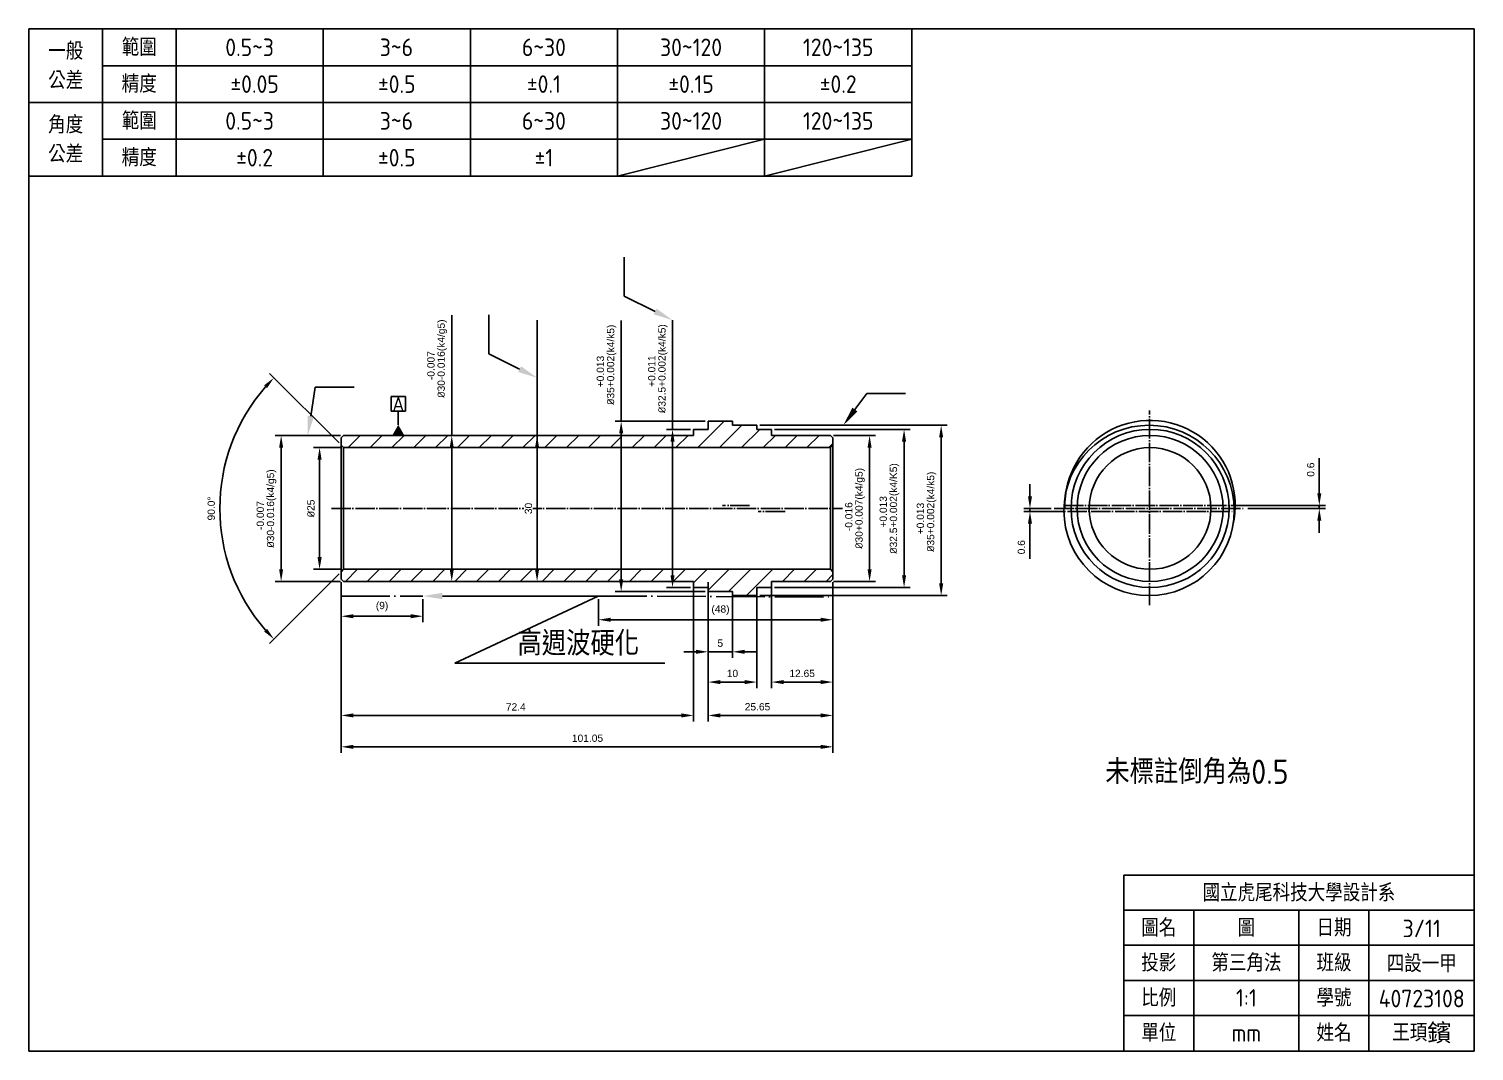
# Model space of a CAD drawing. Header units: millimetres. Extents: x -1183 to 2432, y -404 to 1213.
# Drawn here: x -501.5 to -204.5, y -404.1 to -194.1 of the extents above; entities that cross this region are included whole.
import ezdxf
from ezdxf import colors
from ezdxf.entities.mleader import LeaderData, LeaderLine
from ezdxf.math import Vec2, Vec3

# ---------------------------------------------------------------- set-up
doc = ezdxf.new("R2010")
doc.units = ezdxf.units.MM
doc.linetypes.add('c10', pattern=[12, 10, -1, 0, -1])
for name, color, linetype in [('中心線', 1, 'c10'), ('文字', 2, 'Continuous'), ('標註', 3, 'Continuous'), ('標註線', 3, 'Continuous'), ('細實線', 4, 'Continuous')]:
    doc.layers.add(name, color=color, linetype=linetype)
doc.styles.get("Standard").update_dxf_attribs({"font": 'isocp.shx', "height": 5, "bigfont": 'chineset.shx'})
doc.styles.add('可註解', font='arial.ttf')
doc.dimstyles.new('ISO-25', dxfattribs={"dimtxt": 1.5, "dimasz": 2.5, "dimexe": 1.25, "dimexo": 0.625, "dimgap": 1, "dimtad": 1, "dimdec": 3, "dimdsep": 46, "dimtxsty": '可註解', "dimcen": 2.5, "dimclrd": 3, "dimclre": 3, "dimclrt": 3, "dimadec": 1, "dimazin": 0, "dimtfac": 1, "dimtdec": 3, "dimtmove": 0, "dimatfit": 3, "dimfxl": 1, "dimtfill": 1, "dimtfillclr": 256, "dimarcsym": 0})
pattern_1 = [(45, (-501.537, -404.1482), (-2.245064, 2.245064), [])]

# ---------------------------------------------------------------- blocks, each defined once
blk = doc.blocks.new('*D181')
at = {"layer": '標註線', "color": 3, "lineweight": -2, "transparency": 16777216}
for p, q in [((-295.81, -290.17), (-295.81, -287.67)), ((-291.45, -292.67), (-297.06, -292.67)), ((-291.45, -293.27), (-297.06, -293.27)), ((-295.81, -292.67), (-295.81, -293.27)), ((-295.81, -295.77), (-295.81, -303))]:
    blk.add_line(p, q, dxfattribs=at)
at = {"layer": '標註線', "color": 3, "transparency": 16777216}
for points in [[(-296.22, -290.17), (-295.39, -290.17), (-295.81, -292.67)], [(-296.22, -295.77), (-295.39, -295.77), (-295.81, -293.27)]]:
    blk.add_solid(points, dxfattribs=at)
at = {"layer": '標註線', "color": 3, "transparency": 16777216, "insert": (-297.57, -300.63), "char_height": 1.5, "attachment_point": 5, "rotation": 90, "style": '可註解', "bg_fill": 3, "box_fill_scale": 1.1, "bg_fill_color": 256, "bg_fill_true_color": 13158600, "bg_fill_transparency": 0}
blk.add_mtext('0.6', dxfattribs=at)
blk = doc.blocks.new('*D182')
at = {"layer": '標註線', "color": 3, "lineweight": -2, "transparency": 16777216}
for p, q in [((-236.35, -289.57), (-236.35, -282.34)), ((-251.01, -292.07), (-235.1, -292.07)), ((-251.01, -292.67), (-235.1, -292.67)), ((-236.35, -292.67), (-236.35, -292.07)), ((-236.35, -295.17), (-236.35, -297.67))]:
    blk.add_line(p, q, dxfattribs=at)
at = {"layer": '標註線', "color": 3, "transparency": 16777216}
for points in [[(-236.76, -289.57), (-235.93, -289.57), (-236.35, -292.07)], [(-236.76, -295.17), (-235.93, -295.17), (-236.35, -292.67)]]:
    blk.add_solid(points, dxfattribs=at)
at = {"layer": '標註線', "color": 3, "transparency": 16777216, "insert": (-238.11, -284.7), "char_height": 1.5, "attachment_point": 5, "rotation": 90, "style": '可註解', "bg_fill": 3, "box_fill_scale": 1.1, "bg_fill_color": 256, "bg_fill_true_color": 13158600, "bg_fill_transparency": 0}
blk.add_mtext('0.6', dxfattribs=at)
blk = doc.blocks.new('*D183')
at = {"layer": '標註線', "color": 3, "lineweight": -2, "transparency": 16777216}
for p, q in [((-437.35, -307.79), (-437.35, -342.89)), ((-336.3, -307.79), (-336.3, -342.89)), ((-434.85, -341.64), (-338.8, -341.64))]:
    blk.add_line(p, q, dxfattribs=at)
at = {"layer": '標註線', "color": 3, "transparency": 16777216}
for points in [[(-434.85, -341.23), (-434.85, -342.06), (-437.35, -341.64)], [(-338.8, -341.23), (-338.8, -342.06), (-336.3, -341.64)]]:
    blk.add_solid(points, dxfattribs=at)
at = {"layer": '標註線', "color": 3, "transparency": 16777216, "insert": (-386.74, -339.88), "char_height": 1.5, "attachment_point": 5, "style": '可註解', "bg_fill": 3, "box_fill_scale": 1.1, "bg_fill_color": 256, "bg_fill_true_color": 13158600, "bg_fill_transparency": 0}
blk.add_mtext('101.05', dxfattribs=at)
blk = doc.blocks.new('*D184')
at = {"layer": '標註線', "color": 3, "lineweight": -2, "transparency": 16777216}
for p, q in [((-437.35, -307.79), (-437.35, -336.44)), ((-364.95, -307.79), (-364.95, -336.44)), ((-434.85, -335.19), (-367.45, -335.19))]:
    blk.add_line(p, q, dxfattribs=at)
at = {"layer": '標註線', "color": 3, "transparency": 16777216}
for points in [[(-434.85, -334.77), (-434.85, -335.61), (-437.35, -335.19)], [(-367.45, -334.77), (-367.45, -335.61), (-364.95, -335.19)]]:
    blk.add_solid(points, dxfattribs=at)
at = {"layer": '標註線', "color": 3, "transparency": 16777216, "insert": (-401.47, -333.44), "char_height": 1.5, "attachment_point": 5, "style": '可註解', "bg_fill": 3, "box_fill_scale": 1.1, "bg_fill_color": 256, "bg_fill_true_color": 13158600, "bg_fill_transparency": 0}
blk.add_mtext('72.4', dxfattribs=at)
blk = doc.blocks.new('*D185')
at = {"layer": '標註線', "color": 3, "lineweight": -2, "transparency": 16777216}
for p, q in [((-361.95, -307.79), (-361.95, -336.44)), ((-336.3, -307.79), (-336.3, -336.44)), ((-338.8, -335.19), (-359.45, -335.19))]:
    blk.add_line(p, q, dxfattribs=at)
at = {"layer": '標註線', "color": 3, "transparency": 16777216}
for points in [[(-359.45, -334.77), (-359.45, -335.61), (-361.95, -335.19)], [(-338.8, -334.77), (-338.8, -335.61), (-336.3, -335.19)]]:
    blk.add_solid(points, dxfattribs=at)
at = {"layer": '標註線', "color": 3, "transparency": 16777216, "insert": (-351.8, -333.42), "char_height": 1.5, "attachment_point": 5, "style": '可註解', "bg_fill": 3, "box_fill_scale": 1.1, "bg_fill_color": 256, "bg_fill_true_color": 13158600, "bg_fill_transparency": 0}
blk.add_mtext('25.65', dxfattribs=at)
blk = doc.blocks.new('*D186')
at = {"layer": '標註線', "color": 3, "lineweight": -2, "transparency": 16777216}
for p, q in [((-361.95, -310.39), (-361.95, -323.37)), ((-356.95, -310.39), (-356.95, -323.37)), ((-364.45, -322.12), (-366.95, -322.12)), ((-361.95, -322.12), (-356.95, -322.12)), ((-354.45, -322.12), (-351.95, -322.12))]:
    blk.add_line(p, q, dxfattribs=at)
at = {"layer": '標註線', "color": 3, "transparency": 16777216}
for points in [[(-364.45, -321.7), (-364.45, -322.53), (-361.95, -322.12)], [(-354.45, -321.7), (-354.45, -322.53), (-356.95, -322.12)]]:
    blk.add_solid(points, dxfattribs=at)
at = {"layer": '標註線', "color": 3, "transparency": 16777216, "insert": (-359.45, -320.35), "char_height": 1.5, "attachment_point": 5, "style": '可註解', "bg_fill": 3, "box_fill_scale": 1.1, "bg_fill_color": 256, "bg_fill_true_color": 13158600, "bg_fill_transparency": 0}
blk.add_mtext('5', dxfattribs=at)
blk = doc.blocks.new('*D187')
at = {"layer": '標註線', "color": 3, "lineweight": -2, "transparency": 16777216}
for p, q in [((-361.95, -310.39), (-361.95, -329.59)), ((-351.95, -310.39), (-351.95, -329.59)), ((-359.45, -328.34), (-354.45, -328.34))]:
    blk.add_line(p, q, dxfattribs=at)
at = {"layer": '標註線', "color": 3, "transparency": 16777216}
for points in [[(-359.45, -327.92), (-359.45, -328.75), (-361.95, -328.34)], [(-354.45, -327.92), (-354.45, -328.75), (-351.95, -328.34)]]:
    blk.add_solid(points, dxfattribs=at)
at = {"layer": '標註線', "color": 3, "transparency": 16777216, "insert": (-356.95, -326.57), "char_height": 1.5, "attachment_point": 5, "style": '可註解', "bg_fill": 3, "box_fill_scale": 1.1, "bg_fill_color": 256, "bg_fill_true_color": 13158600, "bg_fill_transparency": 0}
blk.add_mtext('10', dxfattribs=at)
blk = doc.blocks.new('*D188')
at = {"layer": '標註線', "color": 3, "lineweight": -2, "transparency": 16777216}
for p, q in [((-348.95, -307.79), (-348.95, -329.59)), ((-336.3, -307.79), (-336.3, -329.59)), ((-338.8, -328.34), (-346.45, -328.34))]:
    blk.add_line(p, q, dxfattribs=at)
at = {"layer": '標註線', "color": 3, "transparency": 16777216}
for points in [[(-346.45, -327.92), (-346.45, -328.75), (-348.95, -328.34)], [(-338.8, -327.92), (-338.8, -328.75), (-336.3, -328.34)]]:
    blk.add_solid(points, dxfattribs=at)
at = {"layer": '標註線', "color": 3, "transparency": 16777216, "insert": (-342.63, -326.57), "char_height": 1.5, "attachment_point": 5, "style": '可註解', "bg_fill": 3, "box_fill_scale": 1.1, "bg_fill_color": 256, "bg_fill_true_color": 13158600, "bg_fill_transparency": 0}
blk.add_mtext('12.65', dxfattribs=at)
blk = doc.blocks.new('*D189')
at = {"layer": '標註', "color": 3, "lineweight": -2, "transparency": 16777216}
for p, q in [((-437.48, -280.17), (-443.05, -280.17)), ((-441.8, -282.67), (-441.8, -302.67)), ((-437.48, -305.17), (-443.05, -305.17))]:
    blk.add_line(p, q, dxfattribs=at)
at = {"layer": '標註', "color": 3, "transparency": 16777216}
for points in [[(-442.22, -282.67), (-441.38, -282.67), (-441.8, -280.17)], [(-442.22, -302.67), (-441.38, -302.67), (-441.8, -305.17)]]:
    blk.add_solid(points, dxfattribs=at)
at = {"layer": '標註', "color": 3, "transparency": 16777216, "insert": (-443.57, -292.67), "char_height": 1.5, "attachment_point": 5, "rotation": 90, "style": '可註解', "bg_fill": 3, "box_fill_scale": 1.1, "bg_fill_color": 256, "bg_fill_true_color": 13158600, "bg_fill_transparency": 0}
blk.add_mtext('{\\fISOCPEUR|b0|i0|c136|p34;%%C}25', dxfattribs=at)
blk = doc.blocks.new('*D190')
at = {"layer": '標註', "color": 3, "lineweight": -2, "transparency": 16777216}
for p, q in [((-414.64, -277.67), (-414.64, -252.95)), ((-415.11, -277.67), (-415.89, -277.67)), ((-414.64, -305.17), (-414.64, -280.17)), ((-414.95, -307.67), (-415.89, -307.67))]:
    blk.add_line(p, q, dxfattribs=at)
at = {"layer": '標註', "color": 3, "transparency": 16777216}
for points in [[(-415.06, -280.17), (-414.22, -280.17), (-414.64, -277.67)], [(-415.06, -305.17), (-414.22, -305.17), (-414.64, -307.67)]]:
    blk.add_solid(points, dxfattribs=at)
at = {"layer": '標註', "color": 3, "transparency": 16777216, "insert": (-417.64, -261.88), "char_height": 1.5, "attachment_point": 5, "rotation": 90, "style": '可註解', "bg_fill": 3, "box_fill_scale": 1.1, "bg_fill_color": 256, "bg_fill_true_color": 13158600, "bg_fill_transparency": 0}
blk.add_mtext('{\\fISOCPEUR|b0|i0|c136|p34;%%C}30\\S-0.007^ -0.016;(k4/g5)', dxfattribs=at)
blk = doc.blocks.new('*D191')
at = {"layer": '標註', "color": 3, "lineweight": -2, "transparency": 16777216}
for p, q in [((-348.33, -276.42), (-320.43, -276.42)), ((-321.68, -278.92), (-321.68, -306.42)), ((-348.33, -308.92), (-320.43, -308.92))]:
    blk.add_line(p, q, dxfattribs=at)
at = {"layer": '標註', "color": 3, "transparency": 16777216}
for points in [[(-322.1, -278.92), (-321.27, -278.92), (-321.68, -276.42)], [(-322.1, -306.42), (-321.27, -306.42), (-321.68, -308.92)]]:
    blk.add_solid(points, dxfattribs=at)
at = {"layer": '標註', "color": 3, "transparency": 16777216, "insert": (-324.69, -292.67), "char_height": 1.5, "attachment_point": 5, "rotation": 90, "style": '可註解', "bg_fill": 3, "box_fill_scale": 1.1, "bg_fill_color": 256, "bg_fill_true_color": 13158600, "bg_fill_transparency": 0}
blk.add_mtext('{\\fISOCPEUR|b0|i0|c136|p34;%%C}32.5\\S+0.013^ +0.002;(k4/K5)', dxfattribs=at)
blk = doc.blocks.new('*D192')
at = {"layer": '標註', "color": 3, "lineweight": -2, "transparency": 16777216}
for p, q in [((-369.27, -276.42), (-369.27, -253.97)), ((-365.58, -276.42), (-370.52, -276.42)), ((-369.27, -306.42), (-369.27, -278.92)), ((-365.58, -308.92), (-370.52, -308.92))]:
    blk.add_line(p, q, dxfattribs=at)
at = {"layer": '標註', "color": 3, "transparency": 16777216}
for points in [[(-369.68, -278.92), (-368.85, -278.92), (-369.27, -276.42)], [(-369.68, -306.42), (-368.85, -306.42), (-369.27, -308.92)]]:
    blk.add_solid(points, dxfattribs=at)
at = {"layer": '標註', "color": 3, "transparency": 16777216, "insert": (-372.27, -263.94), "char_height": 1.5, "attachment_point": 5, "rotation": 90, "style": '可註解', "bg_fill": 3, "box_fill_scale": 1.1, "bg_fill_color": 256, "bg_fill_true_color": 13158600, "bg_fill_transparency": 0}
blk.add_mtext('{\\fISOCPEUR|b0|i0|c136|p34;%%C}32.5\\S+0.011^ +0.002;(k4/k5)', dxfattribs=at)
blk = doc.blocks.new('*D193')
at = {"layer": '標註線', "color": 3, "lineweight": -2, "transparency": 16777216}
for p, q in [((-351.33, -275.57), (-312.81, -275.57)), ((-314.06, -308.07), (-314.06, -278.07)), ((-351.33, -310.57), (-312.81, -310.57))]:
    blk.add_line(p, q, dxfattribs=at)
at = {"layer": '標註線', "color": 3, "transparency": 16777216}
for points in [[(-314.48, -278.07), (-313.64, -278.07), (-314.06, -275.57)], [(-314.48, -308.07), (-313.64, -308.07), (-314.06, -310.57)]]:
    blk.add_solid(points, dxfattribs=at)
at = {"layer": '標註線', "color": 3, "transparency": 16777216, "insert": (-317.06, -293.35), "char_height": 1.5, "attachment_point": 5, "rotation": 90, "style": '可註解', "bg_fill": 3, "box_fill_scale": 1.1, "bg_fill_color": 256, "bg_fill_true_color": 13158600, "bg_fill_transparency": 0}
blk.add_mtext('{\\fISOCPEUR|b0|i0|c136|p34;%%C}35\\S+0.013^ +0.002;(k4/k5)', dxfattribs=at)
blk = doc.blocks.new('*D194')
at = {"layer": '標註線', "color": 3, "lineweight": -2, "transparency": 16777216}
for p, q in [((-379.82, -274.76), (-379.82, -254.05)), ((-362.58, -274.76), (-381.07, -274.76)), ((-379.82, -307.26), (-379.82, -277.26)), ((-362.58, -309.76), (-381.07, -309.76))]:
    blk.add_line(p, q, dxfattribs=at)
at = {"layer": '標註線', "color": 3, "transparency": 16777216}
for points in [[(-380.24, -277.26), (-379.4, -277.26), (-379.82, -274.76)], [(-380.24, -307.26), (-379.4, -307.26), (-379.82, -309.76)]]:
    blk.add_solid(points, dxfattribs=at)
at = {"layer": '標註線', "color": 3, "transparency": 16777216, "insert": (-382.82, -263.15), "char_height": 1.5, "attachment_point": 5, "rotation": 90, "style": '可註解', "bg_fill": 3, "box_fill_scale": 1.1, "bg_fill_color": 256, "bg_fill_true_color": 13158600, "bg_fill_transparency": 0}
blk.add_mtext('{\\fISOCPEUR|b0|i0|c136|p34;%%C}35\\S+0.013^ +0.002;(k4/k5)', dxfattribs=at)
blk = doc.blocks.new('*D195')
at = {"layer": '標註', "color": 3, "lineweight": -2, "transparency": 16777216}
for p, q in [((-336.18, -277.67), (-327.52, -277.67)), ((-328.77, -280.17), (-328.77, -305.17)), ((-336.18, -307.67), (-327.52, -307.67))]:
    blk.add_line(p, q, dxfattribs=at)
at = {"layer": '標註', "color": 3, "transparency": 16777216}
for points in [[(-329.18, -280.17), (-328.35, -280.17), (-328.77, -277.67)], [(-329.18, -305.17), (-328.35, -305.17), (-328.77, -307.67)]]:
    blk.add_solid(points, dxfattribs=at)
at = {"layer": '標註', "color": 3, "transparency": 16777216, "insert": (-331.77, -292.65), "char_height": 1.5, "attachment_point": 5, "rotation": 90, "style": '可註解', "bg_fill": 3, "box_fill_scale": 1.1, "bg_fill_color": 256, "bg_fill_true_color": 13158600, "bg_fill_transparency": 0}
blk.add_mtext('{\\fISOCPEUR|b0|i0|c136|p34;%%C}30\\S-0.016^ +0.007;(k4/g5)', dxfattribs=at)
blk = doc.blocks.new('*D196')
at = {"layer": '標註', "color": 3, "lineweight": -2, "transparency": 16777216}
for p, q in [((-437.79, -279.22), (-452.07, -264.95)), ((-437.79, -306.11), (-452.07, -320.38))]:
    blk.add_line(p, q, dxfattribs=at)
blk.add_arc((-424.35, -292.67), 37.95, 138.7755, 221.2245, dxfattribs=at)
at = {"layer": '標註', "color": 3, "transparency": 16777216}
for points in [[(-453.2, -267.37), (-452.59, -267.94), (-451.18, -265.83)], [(-452.59, -317.39), (-453.2, -317.96), (-451.18, -319.5)]]:
    blk.add_solid(points, dxfattribs=at)
at = {"layer": '標註', "color": 3, "transparency": 16777216, "insert": (-464.06, -292.67), "char_height": 1.5, "attachment_point": 5, "rotation": 90, "style": '可註解', "bg_fill": 3, "box_fill_scale": 1.1, "bg_fill_color": 256, "bg_fill_true_color": 13158600, "bg_fill_transparency": 0}
blk.add_mtext('90.0°', dxfattribs=at)
blk = doc.blocks.new('*D197')
at = {"layer": '標註', "color": 3, "lineweight": -2, "transparency": 16777216}
for p, q in [((-437.48, -277.67), (-450.95, -277.67)), ((-449.7, -280.17), (-449.7, -305.17)), ((-437.48, -307.67), (-450.95, -307.67))]:
    blk.add_line(p, q, dxfattribs=at)
at = {"layer": '標註', "color": 3, "transparency": 16777216}
for points in [[(-450.12, -280.17), (-449.29, -280.17), (-449.7, -277.67)], [(-450.12, -305.17), (-449.29, -305.17), (-449.7, -307.67)]]:
    blk.add_solid(points, dxfattribs=at)
at = {"layer": '標註', "color": 3, "transparency": 16777216, "insert": (-452.71, -292.67), "char_height": 1.5, "attachment_point": 5, "rotation": 90, "style": '可註解', "bg_fill": 3, "box_fill_scale": 1.1, "bg_fill_color": 256, "bg_fill_true_color": 13158600, "bg_fill_transparency": 0}
blk.add_mtext('{\\fISOCPEUR|b0|i0|c136|p34;%%C}30\\S-0.007^ -0.016;(k4/g5)', dxfattribs=at)
blk = doc.blocks.new('*D198')
at = {"layer": '標註線', "color": 3, "lineweight": -2, "transparency": 16777216}
for p, q in [((-437.35, -311.29), (-437.35, -316.06)), ((-420.56, -311.29), (-420.56, -316.06)), ((-434.85, -314.81), (-423.06, -314.81))]:
    blk.add_line(p, q, dxfattribs=at)
at = {"layer": '標註線', "color": 3, "transparency": 16777216}
for points in [[(-434.85, -314.39), (-434.85, -315.23), (-437.35, -314.81)], [(-423.06, -314.39), (-423.06, -315.23), (-420.56, -314.81)]]:
    blk.add_solid(points, dxfattribs=at)
at = {"layer": '標註線', "color": 3, "transparency": 16777216, "insert": (-428.96, -312.83), "char_height": 1.5, "attachment_point": 5, "style": '可註解', "bg_fill": 3, "box_fill_scale": 1.1, "bg_fill_color": 256, "bg_fill_true_color": 13158600, "bg_fill_transparency": 0}
blk.add_mtext('(9)', dxfattribs=at)
blk = doc.blocks.new('*D199')
at = {"layer": '標註', "color": 3, "lineweight": -2, "transparency": 16777216}
for p, q in [((-384.51, -311.29), (-384.51, -316.78)), ((-336.3, -311.49), (-336.3, -316.78)), ((-382.01, -315.53), (-338.8, -315.53))]:
    blk.add_line(p, q, dxfattribs=at)
at = {"layer": '標註', "color": 3, "transparency": 16777216}
for points in [[(-382.01, -315.12), (-382.01, -315.95), (-384.51, -315.53)], [(-338.8, -315.12), (-338.8, -315.95), (-336.3, -315.53)]]:
    blk.add_solid(points, dxfattribs=at)
at = {"layer": '標註', "color": 3, "transparency": 16777216, "insert": (-359.41, -313.55), "char_height": 1.5, "attachment_point": 5, "style": '可註解', "bg_fill": 3, "box_fill_scale": 1.1, "bg_fill_color": 256, "bg_fill_true_color": 13158600, "bg_fill_transparency": 0}
blk.add_mtext('(48)', dxfattribs=at)
blk = doc.blocks.new('*D200')
at = {"layer": '標註', "color": 3, "lineweight": -2, "transparency": 16777216}
for p, q in [((-396.73, -277.67), (-398.35, -277.67)), ((-397.1, -280.17), (-397.1, -305.17)), ((-396.73, -307.67), (-398.35, -307.67))]:
    blk.add_line(p, q, dxfattribs=at)
at = {"layer": '標註', "color": 3, "transparency": 16777216}
for points in [[(-397.52, -280.17), (-396.69, -280.17), (-397.1, -277.67)], [(-397.52, -305.17), (-396.69, -305.17), (-397.1, -307.67)]]:
    blk.add_solid(points, dxfattribs=at)
at = {"layer": '標註', "color": 3, "transparency": 16777216, "insert": (-398.87, -292.67), "char_height": 1.5, "attachment_point": 5, "rotation": 90, "style": '可註解', "bg_fill": 3, "box_fill_scale": 1.1, "bg_fill_color": 256, "bg_fill_true_color": 13158600, "bg_fill_transparency": 0}
blk.add_mtext('30', dxfattribs=at)

msp = doc.modelspace()

# ---------------------------------------------------------------- hatches: boundary and pattern name
at = {"layer": '標註'}
h = msp.add_hatch(color=256, dxfattribs=at)
h.dxf.hatch_style = 1
h.paths.add_polyline_path([(-426.8771, -277.6666), (-424.3687, -277.6666), (-425.6229, -275.4943)])
at = {"layer": '細實線'}
h = msp.add_hatch(dxfattribs=at)
h.set_pattern_fill('ANSI31', color=256)
h.set_pattern_definition(pattern_1)
h.paths.add_polyline_path([(-336.8016, -280.1666), (-336.3016, -279.6666), (-336.3016, -278.1666), (-336.8016, -277.6666), (-348.9516, -277.6666), (-348.9516, -276.4166), (-351.9516, -276.4166), (-351.9516, -275.5716), (-356.9516, -275.5716), (-356.9516, -274.7617), (-361.9516, -274.7617), (-361.9516, -276.4166), (-364.9516, -276.4166), (-364.9516, -277.6666), (-436.8516, -277.6666), (-437.3516, -278.1666), (-437.3516, -279.6666), (-436.8516, -280.1666)])
h = msp.add_hatch(dxfattribs=at)
h.set_pattern_fill('ANSI31', color=256)
h.set_pattern_definition(pattern_1)
h.paths.add_polyline_path([(-364.9516, -307.6666), (-364.9516, -308.9166), (-361.9516, -308.9166), (-361.9516, -309.7617), (-356.9516, -309.7617), (-356.9516, -310.5716), (-351.9516, -310.5716), (-351.9516, -308.9166), (-348.9516, -308.9166), (-348.9516, -307.6666), (-336.8016, -307.6666), (-336.3016, -307.1666), (-336.3016, -305.6666), (-336.8016, -305.1666), (-436.8516, -305.1666), (-437.3516, -305.6666), (-437.3516, -307.1666), (-436.8516, -307.6666)])

# ---------------------------------------------------------------- linework, layer by layer
for p, q in [((-204.5371, -194.1482), (-501.5371, -194.1482)), ((-501.5371, -194.1482), (-501.5371, -404.1482)), ((-486.4171, -194.1482), (-486.4171, -209.2682)), ((-471.2971, -194.1482), (-471.2971, -209.2682)), ((-441.0571, -194.1482), (-441.0571, -209.2682)), ((-410.8171, -194.1482), (-410.8171, -209.2682)), ((-380.5771, -194.1482), (-380.5771, -209.2682)), ((-350.3371, -194.1482), (-350.3371, -209.2682)), ((-320.0971, -194.1482), (-320.0971, -209.2682)), ((-204.5371, -404.1482), (-204.5371, -194.1482)), ((-204.5371, -194.1482), (-204.5371, -352.9929)), ((-320.0971, -201.7082), (-486.4171, -201.7082)), ((-320.0971, -209.2682), (-501.5371, -209.2682)), ((-486.4171, -209.2682), (-486.4171, -224.3882)), ((-471.2971, -209.2682), (-471.2971, -224.3882)), ((-441.0571, -209.2682), (-441.0571, -224.3882)), ((-410.8171, -209.2682), (-410.8171, -224.3882)), ((-380.5771, -209.2682), (-380.5771, -224.3882)), ((-350.3371, -209.2682), (-350.3371, -224.3882)), ((-320.0971, -209.2682), (-320.0971, -224.3882)), ((-320.0971, -216.8282), (-486.4171, -216.8282)), ((-350.3371, -216.8282), (-380.5771, -224.3882)), ((-320.0971, -216.8282), (-350.3371, -224.3882)), ((-320.0971, -224.3882), (-501.5371, -224.3882)), ((-361.9516, -274.7617), (-361.9516, -276.4166)), ((-361.9516, -274.7617), (-356.9516, -274.7617)), ((-356.9516, -274.7617), (-356.9516, -275.5716)), ((-356.9516, -275.5716), (-351.9516, -275.5716)), ((-351.9516, -275.5716), (-351.9516, -276.4166)), ((-436.8516, -277.6666), (-437.3516, -278.1666)), ((-437.3516, -279.6666), (-437.3516, -278.1666)), ((-436.8516, -277.6666), (-364.9516, -277.6666)), ((-364.9516, -276.4166), (-364.9516, -277.6666)), ((-364.9516, -276.4166), (-361.9516, -276.4166)), ((-351.9516, -276.4166), (-348.9516, -276.4166)), ((-348.9516, -276.4166), (-348.9516, -277.6666)), ((-348.9516, -277.6666), (-336.8016, -277.6666)), ((-336.8016, -277.6666), (-336.3016, -278.1666)), ((-336.3016, -278.1666), (-336.3016, -279.6666)), ((-436.8516, -280.1666), (-437.3516, -279.6666)), ((-437.3516, -305.6666), (-437.3516, -279.6666)), ((-436.8516, -280.1666), (-336.8016, -280.1666)), ((-436.8516, -280.1666), (-436.8516, -305.1666)), ((-336.3016, -279.6666), (-336.8016, -280.1666)), ((-336.8016, -280.1666), (-336.8016, -305.1666)), ((-336.3016, -305.6666), (-336.3016, -279.6666)), ((-436.8516, -305.1666), (-437.3516, -305.6666)), ((-437.3516, -305.6666), (-437.3516, -307.1666)), ((-436.8516, -305.1666), (-336.8016, -305.1666)), ((-336.3016, -305.6666), (-336.8016, -305.1666)), ((-336.3016, -305.6666), (-336.3016, -307.1666)), ((-437.3516, -307.1666), (-436.8516, -307.6666)), ((-436.8516, -307.6666), (-364.9516, -307.6666)), ((-364.9516, -308.9166), (-364.9516, -307.6666)), ((-348.9516, -308.9166), (-348.9516, -307.6666)), ((-348.9516, -307.6666), (-336.8016, -307.6666)), ((-336.8016, -307.6666), (-336.3016, -307.1666)), ((-361.9516, -308.9166), (-364.9516, -308.9166)), ((-361.9516, -309.7617), (-361.9516, -308.9166)), ((-356.9516, -309.7617), (-361.9516, -309.7617)), ((-356.9516, -311.3566), (-356.9516, -309.7617)), ((-351.9516, -311.3566), (-351.9516, -308.9166)), ((-348.9516, -308.9166), (-351.9516, -308.9166)), ((-271.2318, -310.5701), (-271.4392, -310.5701)), ((-204.5371, -368.0161), (-276.5371, -368.0161)), ((-276.5371, -368.0161), (-276.5371, -404.0161)), ((-204.5371, -375.2161), (-276.5371, -375.2161)), ((-262.1371, -375.2161), (-262.1371, -404.0161)), ((-240.5371, -375.2161), (-240.5371, -404.0161)), ((-226.1371, -375.2161), (-226.1371, -404.0161)), ((-204.5371, -382.4161), (-276.5371, -382.4161)), ((-204.5371, -389.6161), (-276.5371, -389.6161)), ((-204.5371, -396.8161), (-276.5371, -396.8161)), ((-204.5371, -404.1482), (-501.5371, -404.1482))]:
    msp.add_line(p, q)
for centre, radius in [((-271.3328, -293.0704), 17.5), ((-271.1251, -292.6666), 16.25), ((-271.1251, -292.6666), 15), ((-271.1251, -292.6666), 12.5)]:
    msp.add_circle(centre, radius)
msp.add_arc((-271.1251, -292.0666), 17.5, 346.633467, 181.964812)
at = {"layer": '中心線', "ltscale": 0.4}
for p, q in [((-271.2318, -312.5701), (-271.2318, -272.567)), ((-439.3516, -292.6666), (-336.3016, -292.6666)), ((-353.448, -292.0666), (-359.0092, -292.0666)), ((-293.0266, -293.2666), (-253.8339, -293.2666)), ((-290.8281, -292.6666), (-251.6354, -292.6666)), ((-288.804, -292.0666), (-249.6113, -292.0666))]:
    msp.add_line(p, q, dxfattribs=at)
at = {"layer": '中心線'}
msp.add_line((-336.3016, -292.6666), (-334.3016, -292.6666), dxfattribs=at)
at = {"layer": '標註'}
for p, q in [((-424.1224, -269.672), (-427.1224, -269.672)), ((-427.1224, -269.672), (-427.1224, -272.672)), ((-424.1224, -272.672), (-424.1224, -269.672)), ((-427.1224, -272.672), (-425.6224, -272.672)), ((-425.6224, -275.4951), (-425.6224, -272.672)), ((-425.6224, -272.672), (-424.1224, -272.672))]:
    msp.add_line(p, q, dxfattribs=at)

# ---------------------------------------------------------------- texts
at = {"layer": '文字', "char_height": 3.6, "attachment_point": 5}
for s, width, gutter_width, insert in [('範圍', 30, 25, (-478.8571, -197.9282)), ('一般\\P公差', 30, 25, (-493.9771, -201.7082)), ('\\pxqc;0.5~3', 60, 25, (-456.1771, -197.9282)), ('3~6', 60, 25, (-426.0085, -197.9282)), ('6~30', 60, 25, (-395.6971, -197.9282)), ('30~120', 60, 25, (-365.4571, -197.9282)), ('120~135', 60, 25, (-335.2171, -197.9282)), ('\\pxqc;精度', 30, 25, (-478.8571, -205.4882)), ('\\pxqc; %%P0.05', 60, 25, (-456.1771, -205.4882)), ('\\pxqc;%%P0.5', 60, 25, (-425.9371, -205.4882)), ('\\pxqc;%%P0.1', 60, 25, (-395.6971, -205.4882)), ('\\pxqc;%%P0.15', 60, 25, (-365.4571, -205.4882)), ('\\pxqc;%%P0.2', 60, 25, (-335.2171, -205.4882)), ('範圍', 30, 25, (-478.8571, -213.0482)), ('角度\\P公差', 30, 25, (-493.9771, -216.8282)), ('\\pxqc;0.5~3', 60, 25, (-456.1771, -213.0482)), ('3~6', 60, 25, (-426.0085, -213.0482)), ('6~30', 60, 25, (-395.6971, -213.0482)), ('30~120', 60, 25, (-365.4571, -213.0482)), ('120~135', 60, 25, (-335.2171, -213.0482)), ('\\pxqc;精度', 30, 25, (-478.8571, -220.6082)), ('\\pxqc; %%P0.2', 60, 25, (-456.1771, -220.6082)), ('\\pxqc;%%P0.5', 60, 25, (-425.9371, -220.6082)), ('\\pxqc;%%P1', 60, 25, (-395.6971, -220.6082)), ('國立虎尾科技大學設計系', 119.082643, 12.5, (-240.5371, -371.6161)), ('圖名', 20, 12.5, (-269.3371, -378.8161)), ('圖', 25, 12.5, (-251.3371, -378.8161)), ('日期', 20, 12.5, (-233.3371, -378.8161)), ('3/11', 20, 12.5, (-215.3047, -378.9543)), ('投影', 20, 12.5, (-269.3371, -386.0161)), ('第三角法', 40, 12.5, (-251.3371, -386.0161)), ('班級', 20, 12.5, (-233.3371, -386.0161)), ('四設一甲', 48.931067, 12.5, (-215.3047, -386.1543)), ('比例', 20, 12.5, (-269.3371, -393.2161)), ('1:1', 20, 12.5, (-251.3371, -393.2161)), ('學號', 20, 12.5, (-233.3371, -393.2161)), ('40723108', 20, 12.5, (-215.3047, -393.3543)), ('王頊{\\fPMingLiU|b0|i0|c136|p18;鑌}', 36.857326, 12.5, (-215.3047, -400.5543)), ('單位', 20, 12.5, (-269.3371, -400.4161)), ('mm', 20, 12.5, (-251.3371, -400.4161)), ('姓名', 20, 12.5, (-233.3371, -400.4161))]:
    msp.add_mtext_dynamic_manual_height_columns(s, width=width, gutter_width=gutter_width, heights=[0], dxfattribs=dict(at, insert=insert))
at = {"layer": '文字', "insert": (-280.3304, -344.254), "char_height": 5, "attachment_point": 1}
msp.add_mtext('未標註倒角為0.5', dxfattribs=at)
at = {"layer": '標註', "insert": (-425.6224, -271.172), "char_height": 3, "attachment_point": 5}
msp.add_mtext('A', dxfattribs=at)

# ---------------------------------------------------------------- leaders
at = {"layer": '標註'}
ml = msp.add_multileader_mtext('Standard', dxfattribs=at)
ml.set_content('', color=256)
ml.set_leader_properties()
ml.build(insert=Vec2(0, 0))
ctx = ml.context
ctx.base_point, ctx.plane_origin, ctx.plane_x_axis, ctx.plane_y_axis = Vec3(-407.0401, -252.9129), Vec3(-397.1048, -265.8178), Vec3(0, 1), Vec3(-1, 0)
notes = []
notes.append((ctx, [(0, (1, 1, 0), (-407.0401, -260.9129), (0, 1), 8, [(0, [(-397.1048, -265.8178)], 0, [])])]))
ctx.mtext.insert, ctx.mtext.text_direction, ctx.mtext.rotation, ctx.mtext.flow_direction = Vec3(-409.0401, -250.9129), Vec3(0, 1), 1.57079633, 5
for ctx, leaders in notes:
    for number, flags, end, landing, length, lines in leaders:
        leader = LeaderData()
        leader.index, (leader.has_last_leader_line, leader.has_dogleg_vector, leader.attachment_direction) = number, flags
        leader.last_leader_point, leader.dogleg_vector, leader.dogleg_length = Vec3(end), Vec3(landing), length
        for number, points, colour, breaks in lines:
            line = LeaderLine()
            line.index, line.vertices, line.color, line.breaks = number, Vec3.list(points), colors.encode_raw_color(colour), breaks
            leader.lines.append(line)
        ctx.leaders.append(leader)

# ---------------------------------------------------------------- next in the draw order: dimensions: what is measured, and where the dimension line sits
dim = msp.add_linear_dim(base=(-441.8006, -305.1666), p1=(-436.8516, -280.1666), p2=(-436.8516, -305.1666), angle=90, text='{\\fISOCPEUR|b0|i0|c136|p34;%%C}<>', dimstyle='ISO-25', dxfattribs=at)
dim.commit()
dim.dimension.update_dxf_attribs({"geometry": '*D189', "text_midpoint": (-443.5665, -292.6666)})
at = {"layer": '標註線'}
for base, p1, p2, picture, middle in [((-236.3451, -292.0666), (-251.6354, -292.6666), (-251.6354, -292.0666), '*D182', (-238.1109, -284.7017)), ((-295.8065, -293.2666), (-290.8281, -292.6666), (-290.8281, -293.2666), '*D181', (-297.5723, -300.6316))]:
    dim = msp.add_linear_dim(base=base, p1=p1, p2=p2, angle=90, dimstyle='ISO-25', dxfattribs=at)
    dim.commit()
    dim.dimension.update_dxf_attribs({"geometry": picture, "text_midpoint": middle})
dim = msp.add_linear_dim(base=(-336.3016, -341.6441), p1=(-437.3516, -307.1666), p2=(-336.3016, -307.1666), dimstyle='ISO-25', dxfattribs=at)
dim.commit()
dim.dimension.update_dxf_attribs({"geometry": '*D183', "text_midpoint": (-386.7381, -341.6441), "dimtype": 160})

# ---------------------------------------------------------------- next in the draw order: dimensions: what is measured, and where the dimension line sits
for base, p1, p2, picture, middle in [((-364.9516, -335.1884), (-437.3516, -307.1666), (-364.9516, -307.1666), '*D184', (-401.4718, -335.1884)), ((-361.9516, -335.1884), (-336.3016, -307.1666), (-361.9516, -307.1666), '*D185', (-351.7969, -335.1884))]:
    dim = msp.add_linear_dim(base=base, p1=p1, p2=p2, dimstyle='ISO-25', dxfattribs=at)
    dim.commit()
    dim.dimension.update_dxf_attribs({"geometry": picture, "text_midpoint": middle, "dimtype": 160})

# ---------------------------------------------------------------- next in the draw order: texts
at = {"layer": '文字', "insert": (-401.138, -317.8933), "char_height": 5, "attachment_point": 1}
msp.add_mtext_dynamic_manual_height_columns('高週波硬化', width=28.448915, gutter_width=25, heights=[0], dxfattribs=at)

# ---------------------------------------------------------------- next in the draw order: dimensions: what is measured, and where the dimension line sits
at = {"layer": '標註'}
dim = msp.add_linear_dim(base=(-414.6405, -307.6666), p1=(-414.4833, -277.6666), p2=(-414.326, -307.6666), angle=90, text='{\\fISOCPEUR|b0|i0|c136|p34;%%C}<>(k4/g5)', dimstyle='ISO-25', override={"dimtol": 1, "dimtp": -0.007, "dimtm": 0.016}, dxfattribs=at)
dim.commit()
dim.dimension.update_dxf_attribs({"geometry": '*D190', "text_midpoint": (-414.6405, -261.877), "dimtype": 160})
dim = msp.add_angular_dim_2l(base=(-461.0051, -282.8454), line1=((-436.8516, -280.1666), (-437.3516, -279.6666)), line2=((-436.8516, -305.1666), (-437.3516, -305.6666)), dimstyle='ISO-25', dxfattribs=at)
dim.commit()
dim.dimension.update_dxf_attribs({"geometry": '*D196', "text_midpoint": (-464.0639, -292.6666)})
dim = msp.add_linear_dim(base=(-397.1048, -307.6666), p1=(-396.1048, -277.6666), p2=(-396.1048, -307.6666), angle=90, dimstyle='ISO-25', dxfattribs=at)
dim.commit()
dim.dimension.update_dxf_attribs({"geometry": '*D200', "text_midpoint": (-398.8712, -292.6666)})
at = {"layer": '標註線'}
for base, p1, p2, picture, middle in [((-348.9516, -328.3353), (-336.3016, -307.1666), (-348.9516, -307.1666), '*D188', (-342.6266, -326.5694)), ((-356.9516, -322.115), (-361.9516, -309.7617), (-356.9516, -309.7617), '*D186', (-359.4516, -320.3522))]:
    dim = msp.add_linear_dim(base=base, p1=p1, p2=p2, dimstyle='ISO-25', dxfattribs=at)
    dim.commit()
    dim.dimension.update_dxf_attribs({"geometry": picture, "text_midpoint": middle})

# ---------------------------------------------------------------- next in the draw order: linework, layer by layer
at = {"layer": '中心線', "color": 0}
msp.add_line((-437.3516, -310.6617), (-420.5608, -310.6617), dxfattribs=at)
at = {"layer": '標註'}
for p in [(-397.1048, -253.969), (-397.1048, -280.1666)]:
    msp.add_line(p, (-397.1048, -277.6666), dxfattribs=at)

# ---------------------------------------------------------------- next in the draw order: dimensions: what is measured, and where the dimension line sits
for base, p1, p2, text, override, picture, middle in [((-369.2671, -308.9166), (-364.9516, -276.4166), (-364.9516, -308.9166), '{\\fISOCPEUR|b0|i0|c136|p34;%%C}<>(k4/k5)', {"dimtol": 1, "dimtp": 0.011, "dimtm": -0.002}, '*D192', (-369.2671, -263.9428)), ((-321.6827, -308.9166), (-348.9516, -276.4166), (-348.9516, -308.9166), '{\\fISOCPEUR|b0|i0|c136|p34;%%C}<>(k4/K5)', {"dimtol": 1, "dimtp": 0.013, "dimtm": -0.002}, '*D191', (-321.6827, -292.6666))]:
    dim = msp.add_linear_dim(base=base, p1=p1, p2=p2, angle=90, text=text, dimstyle='ISO-25', override=override, dxfattribs=at)
    dim.commit()
    dim.dimension.update_dxf_attribs({"geometry": picture, "text_midpoint": middle, "dimtype": 160})
dim = msp.add_linear_dim(base=(-449.7048, -307.6666), p1=(-436.8516, -277.6666), p2=(-436.8516, -307.6666), angle=90, text='{\\fISOCPEUR|b0|i0|c136|p34;%%C}<>(k4/g5)', dimstyle='ISO-25', override={"dimgap": 1, "dimtol": 1, "dimlim": 0, "dimtp": -0.007, "dimtm": 0.016}, dxfattribs=at)
dim.commit()
dim.dimension.update_dxf_attribs({"geometry": '*D197', "text_midpoint": (-452.707, -292.6666)})
at = {"layer": '標註線'}
dim = msp.add_linear_dim(base=(-351.9516, -328.3353), p1=(-361.9516, -309.7617), p2=(-351.9516, -309.7617), dimstyle='ISO-25', dxfattribs=at)
dim.commit()
dim.dimension.update_dxf_attribs({"geometry": '*D187', "text_midpoint": (-356.9516, -326.5694)})

# ---------------------------------------------------------------- next in the draw order: linework, layer by layer
msp.add_line((-351.9516, -310.5716), (-356.9516, -310.5716))
at = {"layer": '中心線', "ltscale": 0.4}
msp.add_line((-346.1384, -293.2666), (-351.6995, -293.2666), dxfattribs=at)

# ---------------------------------------------------------------- next in the draw order: dimensions: what is measured, and where the dimension line sits
at = {"layer": '標註線'}
dim = msp.add_linear_dim(base=(-379.8198, -309.7617), p1=(-361.9516, -274.7617), p2=(-361.9516, -309.7617), angle=90, text='{\\fISOCPEUR|b0|i0|c136|p34;%%C}<>(k4/k5)', dimstyle='ISO-25', override={"dimtol": 1, "dimtp": 0.013, "dimtm": -0.002}, dxfattribs=at)
dim.commit()
dim.dimension.update_dxf_attribs({"geometry": '*D194', "text_midpoint": (-379.8198, -263.154), "dimtype": 160})
dim = msp.add_linear_dim(base=(-420.5608, -314.811), p1=(-437.3516, -310.6617), p2=(-420.5608, -310.6617), text='(9)', dimstyle='ISO-25', dxfattribs=at)
dim.commit()
dim.dimension.update_dxf_attribs({"geometry": '*D198', "text_midpoint": (-428.9562, -312.8278)})

# ---------------------------------------------------------------- next in the draw order: leaders
at = {"layer": '標註'}
ml = msp.add_multileader_mtext('Standard', dxfattribs=at)
ml.set_content('', color=256)
ml.set_leader_properties()
ml.build(insert=Vec2(0, 0))
ctx = ml.context
ctx.base_point, ctx.plane_origin = Vec3(-434.7028, -267.7313), Vec3(-444.2157, -277.6666)
notes = []
notes.append((ctx, [(0, (1, 1, 0), (-442.7028, -267.7313), (1, 0), 8, [(0, [(-444.2157, -277.6666)], 0, [])])]))
ctx.mtext.insert, ctx.mtext.flow_direction = Vec3(-432.7028, -265.7313), 5
for ctx, leaders in notes:
    for number, flags, end, landing, length, lines in leaders:
        leader = LeaderData()
        leader.index, (leader.has_last_leader_line, leader.has_dogleg_vector, leader.attachment_direction) = number, flags
        leader.last_leader_point, leader.dogleg_vector, leader.dogleg_length = Vec3(end), Vec3(landing), length
        for number, points, colour, breaks in lines:
            line = LeaderLine()
            line.index, line.vertices, line.color, line.breaks = number, Vec3.list(points), colors.encode_raw_color(colour), breaks
            leader.lines.append(line)
        ctx.leaders.append(leader)

# ---------------------------------------------------------------- next in the draw order: dimensions: what is measured, and where the dimension line sits
at = {"layer": '標註線'}
dim = msp.add_linear_dim(base=(-314.0594, -275.5716), p1=(-351.9516, -310.5716), p2=(-351.9516, -275.5716), angle=90, text='{\\fISOCPEUR|b0|i0|c136|p34;%%C}<>(k4/k5)', dimstyle='ISO-25', override={"dimtol": 1, "dimtp": 0.013, "dimtm": -0.002}, dxfattribs=at)
dim.commit()
dim.dimension.update_dxf_attribs({"geometry": '*D193', "text_midpoint": (-314.0594, -293.3505), "dimtype": 160})

# ---------------------------------------------------------------- next in the draw order: leaders
at = {"layer": '標註'}
ml = msp.add_multileader_mtext('Standard', dxfattribs=at)
ml.set_content('', color=256)
ml.set_leader_properties()
ml.build(insert=Vec2(0, 0))
ctx = ml.context
ctx.base_point, ctx.plane_origin, ctx.plane_x_axis, ctx.plane_y_axis = Vec3(-379.2024, -241.064), Vec3(-369.2671, -253.969), Vec3(0, 1), Vec3(-1, 0)
notes = []
notes.append((ctx, [(0, (1, 1, 0), (-379.2024, -249.064), (0, 1), 8, [(0, [(-369.2671, -253.969)], 0, [])])]))
ctx.mtext.insert, ctx.mtext.text_direction, ctx.mtext.rotation, ctx.mtext.flow_direction = Vec3(-381.2024, -239.064), Vec3(0, 1), 1.57079633, 5
at = {"layer": '標註線'}
ml = msp.add_multileader_mtext('Standard', dxfattribs=at)
ml.set_content('', color=256)
ml.set_leader_properties()
ml.build(insert=Vec2(0, 0))
ctx = ml.context
ctx.base_point, ctx.plane_origin = Vec3(-370.825, -324.4851), Vec3(-420.5608, -310.6617)
notes.append((ctx, [(0, (1, 1, 0), (-414.011, -324.4851), (1, 0), 43.1861, [(1, [(-420.5608, -310.6617), (-384.515, -310.6617)], 0, [])])]))
ctx.mtext.insert, ctx.mtext.flow_direction = Vec3(-368.825, -322.4851), 5
for ctx, leaders in notes:
    for number, flags, end, landing, length, lines in leaders:
        leader = LeaderData()
        leader.index, (leader.has_last_leader_line, leader.has_dogleg_vector, leader.attachment_direction) = number, flags
        leader.last_leader_point, leader.dogleg_vector, leader.dogleg_length = Vec3(end), Vec3(landing), length
        for number, points, colour, breaks in lines:
            line = LeaderLine()
            line.index, line.vertices, line.color, line.breaks = number, Vec3.list(points), colors.encode_raw_color(colour), breaks
            leader.lines.append(line)
        ctx.leaders.append(leader)

# ---------------------------------------------------------------- next in the draw order: linework, layer by layer
at = {"layer": '中心線', "color": 0}
msp.add_line((-384.515, -310.6617), (-336.3016, -310.8679), dxfattribs=at)

# ---------------------------------------------------------------- next in the draw order: dimensions: what is measured, and where the dimension line sits
at = {"layer": '標註'}
dim = msp.add_linear_dim(base=(-328.7654, -307.6666), p1=(-336.8016, -277.6666), p2=(-336.8016, -307.6666), angle=90, text='{\\fISOCPEUR|b0|i0|c136|p34;%%C}<>(k4/g5)', dimstyle='ISO-25', override={"dimtol": 1, "dimtp": -0.016, "dimtm": -0.007}, dxfattribs=at)
dim.commit()
dim.dimension.update_dxf_attribs({"geometry": '*D195', "text_midpoint": (-328.7654, -292.6483), "dimtype": 160})

# ---------------------------------------------------------------- next in the draw order: leaders
at = {"layer": '標註線'}
ml = msp.add_multileader_mtext('Standard', dxfattribs=at)
ml.set_content('', color=256)
ml.set_leader_properties()
ml.build(insert=Vec2(0, 0))
ctx = ml.context
ctx.base_point, ctx.plane_origin = Vec3(-321.362, -269.0846), Vec3(-334.1593, -275.5716)
notes = []
notes.append((ctx, [(0, (1, 1, 0), (-329.362, -269.0846), (1, 0), 8, [(0, [(-334.1593, -275.5716)], 0, [])])]))
ctx.mtext.insert, ctx.mtext.flow_direction = Vec3(-319.362, -267.0846), 5
for ctx, leaders in notes:
    for number, flags, end, landing, length, lines in leaders:
        leader = LeaderData()
        leader.index, (leader.has_last_leader_line, leader.has_dogleg_vector, leader.attachment_direction) = number, flags
        leader.last_leader_point, leader.dogleg_vector, leader.dogleg_length = Vec3(end), Vec3(landing), length
        for number, points, colour, breaks in lines:
            line = LeaderLine()
            line.index, line.vertices, line.color, line.breaks = number, Vec3.list(points), colors.encode_raw_color(colour), breaks
            leader.lines.append(line)
        ctx.leaders.append(leader)

# ---------------------------------------------------------------- next in the draw order: dimensions: what is measured, and where the dimension line sits
at = {"layer": '標註'}
dim = msp.add_linear_dim(base=(-336.3016, -315.5335), p1=(-384.515, -310.6617), p2=(-336.3016, -310.8679), text='(48)', dimstyle='ISO-25', dxfattribs=at)
dim.commit()
dim.dimension.update_dxf_attribs({"geometry": '*D199', "text_midpoint": (-359.4058, -315.5335), "dimtype": 160})

doc.saveas('drawing.dxf')
